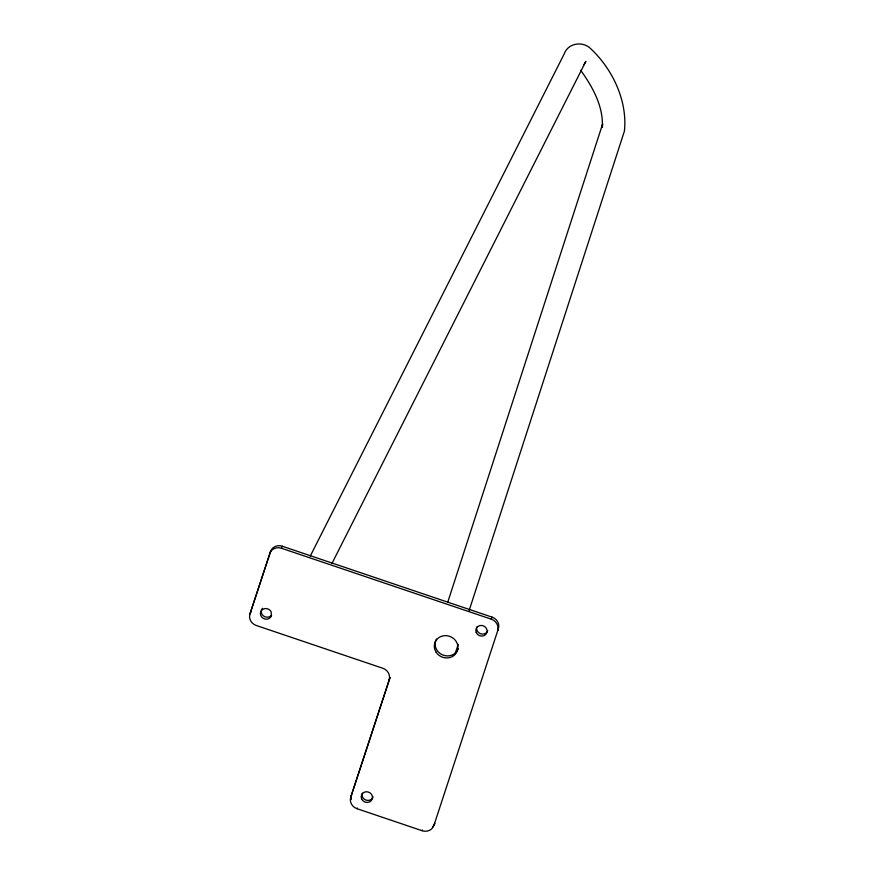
<?xml version="1.0" encoding="UTF-8"?>
<svg xmlns="http://www.w3.org/2000/svg" width="875" height="875" viewBox="0 0 875 875"><rect width="100%" height="100%" fill="white"/><g stroke="black" fill="none" stroke-linecap="round" stroke-linejoin="round"><path stroke-width="1.31" d="M602.328 126.962C603.455 106.269 592.397 86.559 580.683 70.284M602.339 127.105L602.645 123.922L447.814 602.022M455.23 653.494L458.183 644.394M469.12 610.597L624.433 131.031C627.616 100.636 612.336 68.622 590.286 48.322C582.455 40.895 567.995 43.094 564.277 53.791L310.209 556.183M389.145 679.733A9.548 8.827 22.1 0 0 382.845 668.281L256.244 625.472A9.548 8.827 22.1 0 1 249.944 614.02L270.517 551.567A9.548 8.827 22.1 0 1 282.308 546.23L492.1 617.148A9.548 8.827 22.1 0 1 498.4 628.6L433.934 825.377A9.548 8.827 22.1 0 1 422.144 830.714L357.033 808.708A9.548 8.827 22.1 0 1 350.733 797.256L389.966 677.709L350.733 797.256M249.944 614.02L270.517 551.567M269.697 553.591A9.548 8.827 22.1 0 1 281.488 548.253L282.308 546.23M357.033 808.708L357.306 808.03M498.4 628.6L497.58 630.623A9.548 8.827 22.1 0 0 491.28 619.172L492.1 617.148M422.144 830.714L422.417 830.036M433.934 825.377L434.755 823.353A9.548 8.827 22.1 0 1 432.48 826.864M331.909 563.533L585.878 61.337L583.669 65.078M281.488 548.253L491.28 619.172M351.312 799.422A9.548 8.827 22.1 0 1 351.553 795.233M250.414 613.583A9.548 8.827 22.1 0 1 250.764 612.008M458.237 648.583A11.933 11.036 22.1 0 1 442.477 654.861A11.933 11.036 22.1 0 1 436.439 639.089M271.316 615.42A5.731 5.294 22.1 0 1 263.353 615.869A5.731 5.294 22.1 0 1 262.445 608.3M487.714 630.58A5.731 5.294 22.1 0 1 480.648 633.784A5.731 5.294 22.1 0 1 476.864 626.916M373.1 796.917A5.731 5.294 22.1 0 1 366.023 800.122A5.731 5.294 22.1 0 1 362.25 793.253M271.48 615.716L271.064 611.614A5.731 5.294 22.1 0 0 262.183 609.777A5.731 5.294 22.1 0 0 263.069 618.275A5.731 5.294 22.1 0 0 271.48 615.716M436.166 652.28A11.933 11.036 22.1 0 0 456.597 652.455A11.933 11.036 22.1 0 0 445.561 635.611A11.933 11.036 22.1 0 0 436.166 652.28M476.197 632.461A5.731 5.294 22.1 0 0 485.909 634.331A5.731 5.294 22.1 0 0 482.3 625.516A5.731 5.294 22.1 0 0 476.197 632.461M361.572 798.798A5.731 5.294 22.1 0 0 371.295 800.669A5.731 5.294 22.1 0 0 367.686 791.853A5.731 5.294 22.1 0 0 361.572 798.798"/></g></svg>
